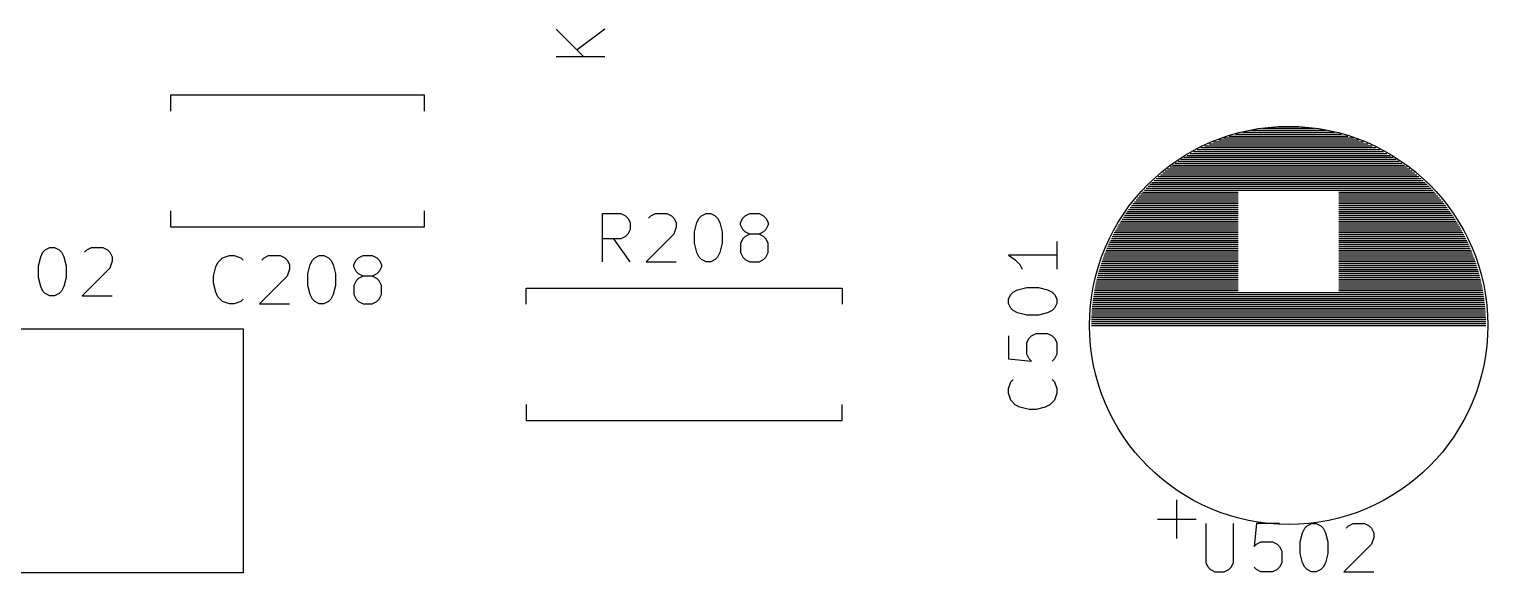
# Model space of a CAD drawing. Header units: millimetres. Extents: x 103 to 306, y -210 to -79.
# Drawn here: x 130.45 to 160.62, y -162.53 to -151.27 of the extents above; entities that cross this region are included whole.
import ezdxf

# ---------------------------------------------------------------- set-up
doc = ezdxf.new("R2010")
doc.units = ezdxf.units.MM
doc.layers.add('F.Silkscreen', color=41, linetype='CONTINUOUS', true_color=0xf2eda1)

msp = doc.modelspace()

# ---------------------------------------------------------------- linework, layer by layer
at = {"layer": 'F.Silkscreen', "linetype": 'CONTINUOUS'}
for p, q in [((141.354819, -151.270476), (141.926247, -151.841904)), ((142.354819, -151.270476), (141.78339, -151.699047)), ((142.354819, -151.841904), (141.354819, -151.841904)), ((133.38, -152.63), (138.62, -152.63)), ((133.38, -152.967), (133.38, -152.63)), ((138.62, -152.63), (138.62, -152.967)), ((155.154, -153.5227), (157.846, -153.5227)), ((155.272, -153.4827), (157.728, -153.4827)), ((155.403, -153.4427), (157.597, -153.4427)), ((155.553, -153.4027), (157.447, -153.4027)), ((155.732, -153.3627), (157.268, -153.3627)), ((155.967, -153.3227), (157.033, -153.3227)), ((154.466, -153.8427), (158.534, -153.8427)), ((154.536, -153.8027), (158.464, -153.8027)), ((154.61, -153.7627), (158.39, -153.7627)), ((154.687, -153.7227), (158.313, -153.7227)), ((154.769, -153.6827), (158.231, -153.6827)), ((154.856, -153.6427), (158.144, -153.6427)), ((154.948, -153.6027), (158.052, -153.6027)), ((155.047, -153.5627), (157.953, -153.5627)), ((154.047, -154.1227), (158.953, -154.1227)), ((154.1, -154.0827), (158.9, -154.0827)), ((154.156, -154.0427), (158.844, -154.0427)), ((154.213, -154.0027), (158.787, -154.0027)), ((154.273, -153.9627), (158.727, -153.9627)), ((154.335, -153.9227), (158.665, -153.9227)), ((154.399, -153.8827), (158.601, -153.8827)), ((153.674, -154.4427), (159.326, -154.4427)), ((153.716, -154.4027), (159.284, -154.4027)), ((153.759, -154.3627), (159.241, -154.3627)), ((153.804, -154.3227), (159.196, -154.3227)), ((153.849, -154.2827), (159.151, -154.2827)), ((153.896, -154.2427), (159.104, -154.2427)), ((153.945, -154.2027), (159.055, -154.2027)), ((153.995, -154.1627), (159.005, -154.1627)), ((153.411, -154.7227), (155.46, -154.7227)), ((153.445, -154.6827), (155.46, -154.6827)), ((153.481, -154.6427), (155.46, -154.6427)), ((153.518, -154.6027), (159.482, -154.6027)), ((153.555, -154.5627), (159.445, -154.5627)), ((153.594, -154.5227), (159.406, -154.5227)), ((153.633, -154.4827), (159.367, -154.4827)), ((157.54, -154.6427), (159.519, -154.6427)), ((157.54, -154.6827), (159.555, -154.6827)), ((157.54, -154.7227), (159.589, -154.7227)), ((133.38, -155.37), (133.38, -155.033)), ((138.62, -155.033), (138.62, -155.37)), ((153.163, -155.0427), (155.46, -155.0427)), ((153.191, -155.0027), (155.46, -155.0027)), ((153.22, -154.9627), (155.46, -154.9627)), ((153.25, -154.9227), (155.46, -154.9227)), ((153.281, -154.8827), (155.46, -154.8827)), ((153.312, -154.8427), (155.46, -154.8427)), ((153.344, -154.8027), (155.46, -154.8027)), ((153.377, -154.7627), (155.46, -154.7627)), ((157.54, -154.7627), (159.623, -154.7627)), ((157.54, -154.8027), (159.656, -154.8027)), ((157.54, -154.8427), (159.688, -154.8427)), ((157.54, -154.8827), (159.719, -154.8827)), ((157.54, -154.9227), (159.75, -154.9227)), ((157.54, -154.9627), (159.78, -154.9627)), ((157.54, -155.0027), (159.809, -155.0027)), ((157.54, -155.0427), (159.837, -155.0427)), ((142.309524, -156.084819), (142.309524, -155.084819)), ((142.309524, -155.084819), (142.690476, -155.084819)), ((142.690476, -155.084819), (142.785714, -155.132438)), ((142.785714, -155.132438), (142.833333, -155.180057)), ((142.833333, -155.180057), (142.880952, -155.275295)), ((142.880952, -155.275295), (142.880952, -155.418152)), ((143.261905, -155.180057), (143.309524, -155.132438)), ((143.309524, -155.132438), (143.404762, -155.084819)), ((143.404762, -155.084819), (143.642857, -155.084819)), ((143.642857, -155.084819), (143.738095, -155.132438)), ((143.738095, -155.132438), (143.785714, -155.180057)), ((143.785714, -155.180057), (143.833333, -155.275295)), ((143.833333, -155.275295), (143.833333, -155.370533)), ((144.214286, -155.465771), (144.261905, -155.275295)), ((144.261905, -155.275295), (144.309524, -155.180057)), ((144.309524, -155.180057), (144.357143, -155.132438)), ((144.357143, -155.132438), (144.452381, -155.084819)), ((144.452381, -155.084819), (144.547619, -155.084819)), ((144.547619, -155.084819), (144.642857, -155.132438)), ((144.642857, -155.132438), (144.690476, -155.180057)), ((144.690476, -155.180057), (144.738095, -155.275295)), ((144.738095, -155.275295), (144.785714, -155.465771)), ((145.166667, -155.275295), (145.214286, -155.180057)), ((145.166667, -155.322914), (145.166667, -155.275295)), ((145.214286, -155.418152), (145.166667, -155.322914)), ((145.214286, -155.180057), (145.261905, -155.132438)), ((145.261905, -155.132438), (145.357143, -155.084819)), ((145.357143, -155.084819), (145.547619, -155.084819)), ((145.547619, -155.084819), (145.642857, -155.132438)), ((145.642857, -155.132438), (145.690476, -155.180057)), ((145.690476, -155.180057), (145.738095, -155.275295)), ((145.738095, -155.322914), (145.690476, -155.418152)), ((145.738095, -155.275295), (145.738095, -155.322914)), ((152.961, -155.3627), (155.46, -155.3627)), ((152.984, -155.3227), (155.46, -155.3227)), ((153.007, -155.2827), (155.46, -155.2827)), ((153.032, -155.2427), (155.46, -155.2427)), ((153.057, -155.2027), (155.46, -155.2027)), ((153.082, -155.1627), (155.46, -155.1627)), ((153.108, -155.1227), (155.46, -155.1227)), ((153.135, -155.0827), (155.46, -155.0827)), ((157.54, -155.0827), (159.865, -155.0827)), ((157.54, -155.1227), (159.892, -155.1227)), ((157.54, -155.1627), (159.918, -155.1627)), ((157.54, -155.2027), (159.943, -155.2027)), ((157.54, -155.2427), (159.968, -155.2427)), ((157.54, -155.2827), (159.993, -155.2827)), ((157.54, -155.3227), (160.016, -155.3227)), ((157.54, -155.3627), (160.039, -155.3627)), ((138.62, -155.37), (133.38, -155.37)), ((142.690476, -155.608628), (142.309524, -155.608628)), ((142.880952, -156.084819), (142.547619, -155.608628)), ((142.785714, -155.561009), (142.690476, -155.608628)), ((142.833333, -155.51339), (142.785714, -155.561009)), ((142.880952, -155.418152), (142.833333, -155.51339)), ((143.785714, -155.51339), (143.214286, -156.084819)), ((143.833333, -155.370533), (143.785714, -155.51339)), ((144.214286, -155.703866), (144.214286, -155.465771)), ((144.785714, -155.465771), (144.785714, -155.703866)), ((145.214286, -155.608628), (145.166667, -155.703866)), ((145.261905, -155.465771), (145.214286, -155.418152)), ((145.261905, -155.561009), (145.214286, -155.608628)), ((145.357143, -155.51339), (145.261905, -155.465771)), ((145.357143, -155.51339), (145.261905, -155.561009)), ((145.547619, -155.51339), (145.357143, -155.51339)), ((145.642857, -155.465771), (145.547619, -155.51339)), ((145.642857, -155.561009), (145.547619, -155.51339)), ((145.690476, -155.418152), (145.642857, -155.465771)), ((145.690476, -155.608628), (145.642857, -155.561009)), ((145.738095, -155.703866), (145.690476, -155.608628)), ((151.704819, -155.664604), (151.704819, -156.236032)), ((152.815, -155.6427), (155.46, -155.6427)), ((152.834, -155.6027), (155.46, -155.6027)), ((152.854, -155.5627), (155.46, -155.5627)), ((152.874, -155.5227), (155.46, -155.5227)), ((152.895, -155.4827), (155.46, -155.4827)), ((152.916, -155.4427), (155.46, -155.4427)), ((152.938, -155.4027), (155.46, -155.4027)), ((157.54, -155.4027), (160.062, -155.4027)), ((157.54, -155.4427), (160.084, -155.4427)), ((157.54, -155.4827), (160.105, -155.4827)), ((157.54, -155.5227), (160.126, -155.5227)), ((157.54, -155.5627), (160.146, -155.5627)), ((157.54, -155.6027), (160.166, -155.6027)), ((157.54, -155.6427), (160.185, -155.6427)), ((130.690476, -155.980295), (130.738095, -155.885057)), ((130.738095, -155.885057), (130.785714, -155.837438)), ((130.785714, -155.837438), (130.880952, -155.789819)), ((130.880952, -155.789819), (130.97619, -155.789819)), ((130.97619, -155.789819), (131.071428, -155.837438)), ((131.071428, -155.837438), (131.119047, -155.885057)), ((131.119047, -155.885057), (131.166666, -155.980295)), ((131.595238, -155.885057), (131.642857, -155.837438)), ((131.642857, -155.837438), (131.738095, -155.789819)), ((131.738095, -155.789819), (131.97619, -155.789819)), ((131.97619, -155.789819), (132.071428, -155.837438)), ((132.071428, -155.837438), (132.119047, -155.885057)), ((132.119047, -155.885057), (132.166666, -155.980295)), ((134.452381, -156.002438), (134.595238, -155.954819)), ((134.595238, -155.954819), (134.690476, -155.954819)), ((134.690476, -155.954819), (134.833333, -156.002438)), ((135.309524, -156.002438), (135.404762, -155.954819)), ((135.404762, -155.954819), (135.642857, -155.954819)), ((135.642857, -155.954819), (135.738095, -156.002438)), ((136.357143, -156.002438), (136.452381, -155.954819)), ((136.452381, -155.954819), (136.547619, -155.954819)), ((136.547619, -155.954819), (136.642857, -156.002438)), ((137.261905, -156.002438), (137.357143, -155.954819)), ((137.357143, -155.954819), (137.547619, -155.954819)), ((137.547619, -155.954819), (137.642857, -156.002438)), ((144.261905, -155.894342), (144.214286, -155.703866)), ((144.309524, -155.98958), (144.261905, -155.894342)), ((144.738095, -155.894342), (144.690476, -155.98958)), ((144.785714, -155.703866), (144.738095, -155.894342)), ((145.166667, -155.703866), (145.166667, -155.894342)), ((145.166667, -155.894342), (145.214286, -155.98958)), ((145.690476, -155.98958), (145.738095, -155.894342)), ((145.738095, -155.894342), (145.738095, -155.703866)), ((151.704819, -155.950318), (150.704819, -155.950318)), ((150.704819, -155.950318), (150.847676, -156.045556)), ((152.68, -155.9627), (155.46, -155.9627)), ((152.695, -155.9227), (155.46, -155.9227)), ((152.711, -155.8827), (155.46, -155.8827)), ((152.727, -155.8427), (155.46, -155.8427)), ((152.743, -155.8027), (155.46, -155.8027)), ((152.76, -155.7627), (155.46, -155.7627)), ((152.778, -155.7227), (155.46, -155.7227)), ((152.796, -155.6827), (155.46, -155.6827)), ((157.54, -155.6827), (160.204, -155.6827)), ((157.54, -155.7227), (160.222, -155.7227)), ((157.54, -155.7627), (160.24, -155.7627)), ((157.54, -155.8027), (160.257, -155.8027)), ((157.54, -155.8427), (160.273, -155.8427)), ((157.54, -155.8827), (160.289, -155.8827)), ((157.54, -155.9227), (160.305, -155.9227)), ((157.54, -155.9627), (160.32, -155.9627)), ((130.642857, -156.170771), (130.690476, -155.980295)), ((130.642857, -156.408866), (130.642857, -156.170771)), ((131.166666, -155.980295), (131.214285, -156.170771)), ((131.214285, -156.170771), (131.214285, -156.408866)), ((132.119047, -156.21839), (131.547619, -156.789819)), ((132.166666, -156.075533), (132.119047, -156.21839)), ((132.166666, -155.980295), (132.166666, -156.075533)), ((134.261905, -156.38339), (134.309524, -156.192914)), ((134.309524, -156.192914), (134.357143, -156.097676)), ((134.357143, -156.097676), (134.452381, -156.002438)), ((134.833333, -156.002438), (134.880952, -156.050057)), ((135.261905, -156.050057), (135.309524, -156.002438)), ((135.738095, -156.002438), (135.785714, -156.050057)), ((135.785714, -156.050057), (135.833333, -156.145295)), ((135.833333, -156.240533), (135.785714, -156.38339)), ((135.833333, -156.145295), (135.833333, -156.240533)), ((136.214286, -156.335771), (136.261905, -156.145295)), ((136.261905, -156.145295), (136.309524, -156.050057)), ((136.309524, -156.050057), (136.357143, -156.002438)), ((136.642857, -156.002438), (136.690476, -156.050057)), ((136.690476, -156.050057), (136.738095, -156.145295)), ((136.738095, -156.145295), (136.785714, -156.335771)), ((137.166667, -156.145295), (137.214286, -156.050057)), ((137.166667, -156.192914), (137.166667, -156.145295)), ((137.214286, -156.288152), (137.166667, -156.192914)), ((137.214286, -156.050057), (137.261905, -156.002438)), ((137.642857, -156.002438), (137.690476, -156.050057)), ((137.690476, -156.050057), (137.738095, -156.145295)), ((137.738095, -156.192914), (137.690476, -156.288152)), ((137.738095, -156.145295), (137.738095, -156.192914)), ((143.214286, -156.084819), (143.833333, -156.084819)), ((144.357143, -156.0372), (144.309524, -155.98958)), ((144.452381, -156.084819), (144.357143, -156.0372)), ((144.547619, -156.084819), (144.452381, -156.084819)), ((144.642857, -156.0372), (144.547619, -156.084819)), ((144.690476, -155.98958), (144.642857, -156.0372)), ((145.214286, -155.98958), (145.261905, -156.0372)), ((145.261905, -156.0372), (145.357143, -156.084819)), ((145.357143, -156.084819), (145.547619, -156.084819)), ((145.547619, -156.084819), (145.642857, -156.0372)), ((145.642857, -156.0372), (145.690476, -155.98958)), ((150.847676, -156.045556), (150.942914, -156.140794)), ((150.942914, -156.140794), (150.990533, -156.236032)), ((152.587, -156.2427), (155.46, -156.2427)), ((152.599, -156.2027), (155.46, -156.2027)), ((152.611, -156.1627), (155.46, -156.1627)), ((152.624, -156.1227), (155.46, -156.1227)), ((152.637, -156.0827), (155.46, -156.0827)), ((152.651, -156.0427), (155.46, -156.0427)), ((152.665, -156.0027), (155.46, -156.0027)), ((157.54, -156.0027), (160.335, -156.0027)), ((157.54, -156.0427), (160.349, -156.0427)), ((157.54, -156.0827), (160.363, -156.0827)), ((157.54, -156.1227), (160.376, -156.1227)), ((157.54, -156.1627), (160.389, -156.1627)), ((157.54, -156.2027), (160.401, -156.2027)), ((157.54, -156.2427), (160.413, -156.2427)), ((130.690476, -156.599342), (130.642857, -156.408866)), ((131.214285, -156.408866), (131.166666, -156.599342)), ((134.261905, -156.526247), (134.261905, -156.38339)), ((134.309524, -156.716723), (134.261905, -156.526247)), ((135.785714, -156.38339), (135.214286, -156.954819)), ((136.214286, -156.573866), (136.214286, -156.335771)), ((136.785714, -156.335771), (136.785714, -156.573866)), ((137.214286, -156.478628), (137.166667, -156.573866)), ((137.261905, -156.335771), (137.214286, -156.288152)), ((137.261905, -156.431009), (137.214286, -156.478628)), ((137.357143, -156.38339), (137.261905, -156.335771)), ((137.357143, -156.38339), (137.261905, -156.431009)), ((137.547619, -156.38339), (137.357143, -156.38339)), ((137.642857, -156.335771), (137.547619, -156.38339)), ((137.642857, -156.431009), (137.547619, -156.38339)), ((137.690476, -156.288152), (137.642857, -156.335771)), ((137.690476, -156.478628), (137.642857, -156.431009)), ((137.738095, -156.573866), (137.690476, -156.478628)), ((152.507, -156.5627), (155.46, -156.5627)), ((152.515, -156.5227), (155.46, -156.5227)), ((152.524, -156.4827), (155.46, -156.4827)), ((152.533, -156.4427), (155.46, -156.4427)), ((152.543, -156.4027), (155.46, -156.4027)), ((152.553, -156.3627), (155.46, -156.3627)), ((152.564, -156.3227), (155.46, -156.3227)), ((152.575, -156.2827), (155.46, -156.2827)), ((157.54, -156.2827), (160.425, -156.2827)), ((157.54, -156.3227), (160.436, -156.3227)), ((157.54, -156.3627), (160.447, -156.3627)), ((157.54, -156.4027), (160.457, -156.4027)), ((157.54, -156.4427), (160.467, -156.4427)), ((157.54, -156.4827), (160.476, -156.4827)), ((157.54, -156.5227), (160.485, -156.5227)), ((157.54, -156.5627), (160.493, -156.5627)), ((130.738095, -156.69458), (130.690476, -156.599342)), ((130.785714, -156.7422), (130.738095, -156.69458)), ((130.880952, -156.789819), (130.785714, -156.7422)), ((130.97619, -156.789819), (130.880952, -156.789819)), ((131.071428, -156.7422), (130.97619, -156.789819)), ((131.119047, -156.69458), (131.071428, -156.7422)), ((131.166666, -156.599342), (131.119047, -156.69458)), ((131.547619, -156.789819), (132.166666, -156.789819)), ((134.357143, -156.811961), (134.309524, -156.716723)), ((134.452381, -156.9072), (134.357143, -156.811961)), ((134.880952, -156.85958), (134.833333, -156.9072)), ((136.261905, -156.764342), (136.214286, -156.573866)), ((136.309524, -156.85958), (136.261905, -156.764342)), ((136.357143, -156.9072), (136.309524, -156.85958)), ((136.690476, -156.85958), (136.642857, -156.9072)), ((136.738095, -156.764342), (136.690476, -156.85958)), ((136.785714, -156.573866), (136.738095, -156.764342)), ((137.166667, -156.573866), (137.166667, -156.764342)), ((137.166667, -156.764342), (137.214286, -156.85958)), ((137.214286, -156.85958), (137.261905, -156.9072)), ((137.642857, -156.9072), (137.690476, -156.85958)), ((137.690476, -156.85958), (137.738095, -156.764342)), ((137.738095, -156.764342), (137.738095, -156.573866)), ((140.73, -156.63), (147.27, -156.63)), ((140.73, -156.96), (140.73, -156.63)), ((147.27, -156.63), (147.27, -156.96)), ((150.704819, -156.85508), (150.752438, -156.759842)), ((150.704819, -156.950318), (150.704819, -156.85508)), ((150.752438, -156.759842), (150.800057, -156.712223)), ((150.800057, -156.712223), (150.895295, -156.664604)), ((150.895295, -156.664604), (151.085771, -156.616985)), ((151.085771, -156.616985), (151.323866, -156.616985)), ((151.323866, -156.616985), (151.514342, -156.664604)), ((151.514342, -156.664604), (151.60958, -156.712223)), ((151.60958, -156.712223), (151.6572, -156.759842)), ((151.6572, -156.759842), (151.704819, -156.85508)), ((151.704819, -156.85508), (151.704819, -156.950318)), ((152.458, -156.8427), (160.542, -156.8427)), ((152.464, -156.8027), (160.536, -156.8027)), ((152.47, -156.7627), (160.53, -156.7627)), ((152.477, -156.7227), (160.523, -156.7227)), ((152.483, -156.6827), (155.46, -156.6827)), ((152.491, -156.6427), (155.46, -156.6427)), ((152.498, -156.6027), (155.46, -156.6027)), ((157.54, -156.6027), (160.502, -156.6027)), ((157.54, -156.6427), (160.509, -156.6427)), ((157.54, -156.6827), (160.517, -156.6827)), ((134.595238, -156.954819), (134.452381, -156.9072)), ((134.690476, -156.954819), (134.595238, -156.954819)), ((134.833333, -156.9072), (134.690476, -156.954819)), ((135.214286, -156.954819), (135.833333, -156.954819)), ((136.452381, -156.954819), (136.357143, -156.9072)), ((136.547619, -156.954819), (136.452381, -156.954819)), ((136.642857, -156.9072), (136.547619, -156.954819)), ((137.261905, -156.9072), (137.357143, -156.954819)), ((137.357143, -156.954819), (137.547619, -156.954819)), ((137.547619, -156.954819), (137.642857, -156.9072)), ((150.752438, -157.045556), (150.704819, -156.950318)), ((150.800057, -157.093175), (150.752438, -157.045556)), ((150.895295, -157.140794), (150.800057, -157.093175)), ((151.085771, -157.188413), (150.895295, -157.140794)), ((151.514342, -157.140794), (151.323866, -157.188413)), ((151.60958, -157.093175), (151.514342, -157.140794)), ((151.6572, -157.045556), (151.60958, -157.093175)), ((151.704819, -156.950318), (151.6572, -157.045556)), ((152.427, -157.1627), (160.573, -157.1627)), ((152.43, -157.1227), (160.57, -157.1227)), ((152.432, -157.0827), (160.568, -157.0827)), ((152.436, -157.0427), (160.564, -157.0427)), ((152.439, -157.0027), (160.561, -157.0027)), ((152.444, -156.9627), (160.556, -156.9627)), ((152.448, -156.9227), (160.552, -156.9227)), ((152.453, -156.8827), (160.547, -156.8827)), ((151.323866, -157.188413), (151.085771, -157.188413)), ((152.42, -157.3627), (160.58, -157.3627)), ((152.42, -157.4027), (160.58, -157.4027)), ((152.421, -157.3227), (160.579, -157.3227)), ((152.422, -157.2827), (160.578, -157.2827)), ((152.423, -157.2427), (160.577, -157.2427)), ((152.425, -157.2027), (160.575, -157.2027)), ((125.125, -157.475), (134.875, -157.475)), ((134.875, -157.475), (134.875, -162.525)), ((150.704819, -157.616985), (150.704819, -158.093175)), ((151.085771, -157.759842), (151.13339, -157.664604)), ((151.085771, -157.997937), (151.085771, -157.759842)), ((151.13339, -157.664604), (151.181009, -157.616985)), ((151.181009, -157.616985), (151.276247, -157.569366)), ((151.276247, -157.569366), (151.514342, -157.569366)), ((151.514342, -157.569366), (151.60958, -157.616985)), ((151.60958, -157.616985), (151.6572, -157.664604)), ((151.6572, -157.664604), (151.704819, -157.759842)), ((151.704819, -157.759842), (151.704819, -157.997937)), ((151.13339, -158.093175), (151.085771, -157.997937)), ((151.704819, -157.997937), (151.6572, -158.093175)), ((150.704819, -158.093175), (151.181009, -158.140794)), ((151.181009, -158.140794), (151.13339, -158.093175)), ((151.6572, -158.093175), (151.60958, -158.140794)), ((150.704819, -158.712223), (150.752438, -158.569366)), ((150.752438, -158.569366), (150.800057, -158.521747)), ((151.60958, -158.521747), (151.6572, -158.569366)), ((151.6572, -158.569366), (151.704819, -158.712223)), ((150.704819, -158.807461), (150.704819, -158.712223)), ((150.752438, -158.950318), (150.704819, -158.807461)), ((150.847676, -159.045556), (150.752438, -158.950318)), ((151.6572, -158.950318), (151.561961, -159.045556)), ((151.704819, -158.807461), (151.6572, -158.950318)), ((151.704819, -158.712223), (151.704819, -158.807461)), ((140.73, -159.04), (140.73, -159.37)), ((147.27, -159.37), (147.27, -159.04)), ((150.942914, -159.093175), (150.847676, -159.045556)), ((151.13339, -159.140794), (150.942914, -159.093175)), ((151.276247, -159.140794), (151.13339, -159.140794)), ((151.466723, -159.093175), (151.276247, -159.140794)), ((151.561961, -159.045556), (151.466723, -159.093175)), ((140.73, -159.37), (147.27, -159.37)), ((154.185, -161.812398), (154.185, -161.012398)), ((153.785, -161.412398), (154.585, -161.412398)), ((154.785714, -161.504819), (154.785714, -162.314342)), ((155.357142, -162.314342), (155.357142, -161.504819)), ((155.833333, -161.504819), (155.785714, -161.981009)), ((156.309523, -161.504819), (155.833333, -161.504819)), ((156.738095, -161.885771), (156.785714, -161.695295)), ((156.785714, -161.695295), (156.833333, -161.600057)), ((156.833333, -161.600057), (156.880952, -161.552438)), ((156.880952, -161.552438), (156.97619, -161.504819)), ((156.97619, -161.504819), (157.071428, -161.504819)), ((157.071428, -161.504819), (157.166666, -161.552438)), ((157.166666, -161.552438), (157.214285, -161.600057)), ((157.214285, -161.600057), (157.261904, -161.695295)), ((157.261904, -161.695295), (157.309523, -161.885771)), ((157.690476, -161.600057), (157.738095, -161.552438)), ((157.738095, -161.552438), (157.833333, -161.504819)), ((157.833333, -161.504819), (158.071428, -161.504819)), ((158.071428, -161.504819), (158.166666, -161.552438)), ((158.166666, -161.552438), (158.214285, -161.600057)), ((158.214285, -161.600057), (158.261904, -161.695295)), ((158.261904, -161.695295), (158.261904, -161.790533)), ((155.785714, -161.981009), (155.833333, -161.93339)), ((155.833333, -161.93339), (155.928571, -161.885771)), ((155.928571, -161.885771), (156.166666, -161.885771)), ((156.166666, -161.885771), (156.261904, -161.93339)), ((156.261904, -161.93339), (156.309523, -161.981009)), ((156.309523, -161.981009), (156.357142, -162.076247)), ((156.738095, -162.123866), (156.738095, -161.885771)), ((157.309523, -161.885771), (157.309523, -162.123866)), ((158.214285, -161.93339), (157.642857, -162.504819)), ((158.261904, -161.790533), (158.214285, -161.93339)), ((156.357142, -162.076247), (156.357142, -162.314342)), ((156.785714, -162.314342), (156.738095, -162.123866)), ((157.309523, -162.123866), (157.261904, -162.314342)), ((134.875, -162.525), (125.125, -162.525)), ((154.785714, -162.314342), (154.833333, -162.40958)), ((154.833333, -162.40958), (154.880952, -162.4572)), ((154.880952, -162.4572), (154.97619, -162.504819)), ((154.97619, -162.504819), (155.166666, -162.504819)), ((155.166666, -162.504819), (155.261904, -162.4572)), ((155.261904, -162.4572), (155.309523, -162.40958)), ((155.309523, -162.40958), (155.357142, -162.314342)), ((155.833333, -162.4572), (155.785714, -162.40958)), ((155.928571, -162.504819), (155.833333, -162.4572)), ((156.166666, -162.504819), (155.928571, -162.504819)), ((156.261904, -162.4572), (156.166666, -162.504819)), ((156.309523, -162.40958), (156.261904, -162.4572)), ((156.357142, -162.314342), (156.309523, -162.40958)), ((156.833333, -162.40958), (156.785714, -162.314342)), ((156.880952, -162.4572), (156.833333, -162.40958)), ((156.97619, -162.504819), (156.880952, -162.4572)), ((157.071428, -162.504819), (156.97619, -162.504819)), ((157.166666, -162.4572), (157.071428, -162.504819)), ((157.214285, -162.40958), (157.166666, -162.4572)), ((157.261904, -162.314342), (157.214285, -162.40958)), ((157.642857, -162.504819), (158.261904, -162.504819))]:
    msp.add_line(p, q, dxfattribs=at)
at = {"layer": 'F.Silkscreen'}
msp.add_circle((156.5, -157.4027), 4.12, dxfattribs=at)

doc.saveas('drawing.dxf')
